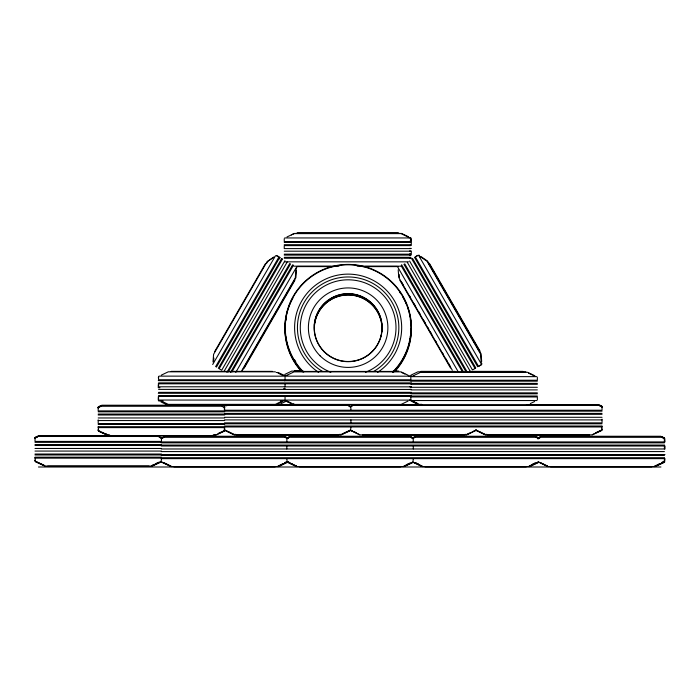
<?xml version="1.0" encoding="UTF-8"?>
<svg xmlns="http://www.w3.org/2000/svg" width="700" height="700" viewBox="0 0 700 700"><rect width="100%" height="100%" fill="white"/><g stroke="black" fill="none" stroke-linecap="round" stroke-linejoin="round"><path stroke-width="1.05" d="M213.001 362.023L213.596 354.314L267.129 261.608L273.499 257.233M213.649 360.894L213.885 358.033M295.916 270.174L295.321 277.882L241.797 370.598M296.485 269.999L295.89 277.707L242.358 370.422M35 438.62L35.026 437.658M98.21 407.146L98.184 410.9L224.674 410.9L224.569 407.645L221.944 406.315M98.184 408.109L98.411 406.735L100.914 405.598M158.27 377.869L158.664 377.064M224.28 406.822L224.429 410.235L602.035 410.235L602.009 406.49M224.648 430.649L224.674 430.168L234.141 434.639L235.961 434.639M602.009 429.984L602.035 429.021M664.414 460.705L664.02 462.227L654.701 466.559M35.026 438.384L35.394 437.579L37.73 436.59M98.21 407.873L98.289 407.409M224.569 406.928L224.674 407.627L224.665 406.796M224.648 430.168L224.28 430.727M286.834 438.41L289.537 436.852M286.834 438.655L289.537 437.098M412.387 438.655L415.091 437.098M537.941 438.655L538.309 437.85L540.645 436.852M537.941 438.891L540.645 437.334M602.009 429.266L601.641 430.071M664.387 460.95L664.02 461.51M664.387 461.186L664.02 461.991L654.701 466.314M214.638 351.636L265.326 263.839M266.639 263.261L267.689 261.433L274.067 257.058M212.686 364.543L275.529 255.701M215.6 366.678L278.836 257.154L276.421 255.763M278.565 258.422L279.405 256.979L276.535 255.447M216.405 367.141L279.641 257.618M279.37 258.886L280.21 257.451M218.339 368.261L281.575 258.738M281.304 260.006L282.135 258.562M282.38 259.201L219.144 368.725L221.716 370.213L284.953 260.689M223.974 371.507L287.201 261.984M226.94 372.321L289.774 263.471M228.252 371.892L290.579 263.935M230.562 372.348L292.512 265.055M292.241 266.324L293.081 264.88M231.866 371.963L293.317 265.519M235.777 372.356L296.231 267.654M295.558 269.631L296.8 267.479M244.16 368.183L294.849 280.385M35.105 437.675L37.73 436.345M35.105 438.156L37.73 436.826M98.289 407.164L100.914 405.834M98.289 407.645L100.914 406.079M161.359 438.183L163.984 436.852M602.035 426.956L224.429 426.956L224.28 430.491M224.569 430.631L221.944 431.961M287.639 461.65L278.04 466.559M350.096 406.989L352.721 405.659M476.376 430.211L466.778 434.875L359.695 434.875L350.096 430.211M538.02 438.428L540.645 437.098M601.93 429.966L594.974 433.335M664.309 461.414L661.684 462.744M98.411 407.453L100.914 406.315M287.035 437.754L289.537 436.616M287.516 461.606L285.014 462.744M287.516 461.843L278.04 466.314M288.102 462.088L278.626 466.559L170.957 466.559L161.648 462.227L161.254 461.423M350.7 430.159L341.215 434.639L339.395 434.639M412.589 437.754L415.091 436.616M412.589 438.471L415.091 437.334M476.254 430.159L473.751 431.296M538.151 437.754L540.645 436.616M538.624 462.088L529.148 466.559M417.69 255.404L415.275 256.795L478.511 366.319L480.918 364.928M415.844 256.62L418.259 255.229M472.964 369.679L475.536 368.191M479.071 366.144L481.486 364.752M291.296 234.92L293.947 233.616L401.004 233.616L407.977 236.95M161.831 437.517L161.263 437.483M151.786 465.561L154.438 464.266M151.786 465.806L154.438 464.502M151.786 466.043L161.105 461.72L161.49 458.133L35 458.133M216.729 434.429L213.141 435.295M161.691 461.72L152.373 466.043L44.704 466.043L35.394 461.72L35 457.406M350.376 406.402L352.721 405.414M342.099 433.965L343.866 433.099M278.04 466.077L279.808 465.211M412.755 437.85L415.091 436.852M467.653 433.965L469.42 433.099M403.594 466.314L412.002 462.385M403.594 466.559L412.912 462.227L413.297 458.64M592.331 434.639L594.09 433.773M529.148 466.077L530.915 465.211M529.148 466.314L537.556 462.385M654.701 466.077L656.469 465.211M286.974 236.95L294.516 233.441L401.564 233.441L408.546 236.775M161.306 375.148L168.289 371.814L275.336 371.814M284.734 374.439L291.707 371.096L302.724 371.096M287.044 375.209L294.017 371.866L401.074 371.866L408.047 375.209M282.31 401.03L275.336 404.364L168.289 404.364L161.306 401.03M277.681 403.996L282.004 401.957M280.901 403.751L285.224 401.713M218.479 433.352L221.077 432.127M217.612 434L221.077 432.373M156.161 463.452L158.76 462.227M155.304 464.1L158.76 462.472M410.97 375.139L417.944 371.805L525.866 371.831M413.621 375.646L420.595 372.312L527.651 372.312L534.625 375.646M408.047 401.091L401.074 404.425L294.017 404.425M344.733 432.688L350.341 430.159M280.691 464.774L283.281 463.558M530.303 403.567L534.625 401.537M472.885 431.707L466.778 434.639L464.949 434.639M406.245 464.774L409.701 463.146M595.84 432.688L601.457 430.159M532.665 464.126L535.255 462.91M531.799 464.774L535.255 463.146M657.352 464.774L659.951 463.558M37.73 436.109L35.105 437.439L35 441.411L161.49 441.411L161.385 437.439M163.984 437.098L161.28 438.655L163.984 437.334M221.944 431.725L224.096 430.824M159.477 462.175L160.912 461.571M289.537 437.334L286.912 438.664L286.808 441.919M285.014 462.499L287.166 461.606M473.751 431.06L475.904 430.159M413.306 462.324L404.18 466.559L296.511 466.559L287.201 462.227L286.808 458.64M538.86 462.324L529.734 466.559L422.074 466.559L412.589 462.088M661.684 462.499L663.827 461.606M297.351 233.004L398.729 233.004M296.791 233.17L398.16 233.17M409.08 237.773L410.882 237.773M284.637 237.947L410.314 237.947M409.465 241.36L411.276 241.36L411.276 238.578M409.465 242.287L411.276 242.287L411.276 244.519M284.244 242.463L410.707 242.463M284.244 244.694L410.707 244.694M409.465 245.446L411.276 245.446M410.707 245.621L284.244 245.621L284.244 248.596L410.707 248.596M409.465 248.421L411.276 248.421M409.465 251.02L411.276 251.02L411.276 253.995L409.465 253.995M284.244 251.195L410.707 251.195M284.244 254.17L410.707 254.17M409.465 254.922L411.276 254.922M284.244 255.098L410.707 255.098M284.244 257.329L410.707 257.329M409.465 258.081L411.276 258.081M284.244 258.256L410.707 258.256M284.637 261.844L408.52 261.844M293.947 266.175L338.984 266.175M357.105 266.175L401.004 266.175M297.351 266.438L330.855 266.438M365.225 266.438L397.276 266.438M296.791 266.613L333.331 266.613M362.635 266.613L398.16 266.613M294.551 370.659L302.767 370.659M393.925 370.659L395.929 370.659M393.172 371.096L398.764 371.096M171.124 371.368L272.501 371.368M296.852 371.429L398.23 371.429M420.787 371.359L455.157 371.394M469.508 371.359L523.023 371.394M276.132 372.496L278.25 372.496L283.491 375.016M282.398 375.428L287.709 375.428M158.97 376.136L410.384 376.197M408.634 376.127L413.945 376.127M533.383 376.162L535.176 376.162M411.285 376.644L536.961 376.644M410.777 379.785L158.576 379.733L158.576 376.941M158.27 380.651L285.049 380.66M409.841 380.651L411.495 380.651M284.314 380.713L410.777 380.713M410.891 381.159L537.355 381.159M158.576 382.882L411.495 382.882M410.891 383.39L537.355 383.39M158.27 383.81L411.495 383.81M410.891 384.317L537.355 384.317M409.841 386.776L411.495 386.776M284.314 386.846L410.777 386.846M410.891 387.293L537.355 387.293M159.941 387.713L158.27 387.713L158.27 384.738M283.614 388.675L285.259 388.675M158.576 389.392L285.049 389.392M409.841 389.384L411.495 389.384M284.314 389.445L410.777 389.445M410.891 389.891L537.355 389.891M158.576 392.359L411.495 392.35M410.891 392.866L537.355 392.866M158.27 393.286L411.495 393.286M410.891 393.794L537.355 393.794M158.576 395.517L285.049 395.517M409.841 395.509L411.495 395.509M284.314 395.579L410.777 395.579M410.891 396.025L537.355 396.025M158.27 396.445L411.495 396.445M410.891 396.953L537.355 396.953L537.355 399.744M158.97 400.041L410.384 400.102M409.456 400.033L411.11 400.033M411.285 400.54L536.961 400.54M158.664 400.969L163.03 400.969M280.56 400.969L284.349 400.969M293.825 403.655L291.707 403.655L284.734 400.321M421.934 404.355L417.944 404.355L410.97 401.021M279.422 404.591L292.836 404.591M400.855 404.591L418.39 404.591M528.474 404.591L598.579 404.591M171.124 404.81L272.501 404.81M275.301 404.836L598.579 404.836M227.894 405.072L347.471 405.072M353.447 405.072L421.488 405.072M526.409 405.072L598.579 405.072M101.64 405.256L167.615 405.256M347.471 405.317L167.974 405.291L161 401.957M353.447 405.317L598.579 405.317M101.64 405.493L170.713 405.493M101.64 405.738L226.94 405.738M101.64 405.974L221.218 405.974M224.429 411.162L602.035 411.162M98.184 411.828L224.674 411.828M224.429 413.394L602.035 413.394M98.184 414.059L224.674 414.059M224.429 414.321L602.035 414.321M98.184 414.986L224.674 414.986M224.429 417.296L602.035 417.296M98.184 417.961L224.674 417.961M224.429 419.895L602.035 419.895M98.184 420.56L224.674 420.56M224.429 422.87L602.035 422.87L602.035 419.178M224.674 423.535L98.184 423.535L98.184 419.842M224.429 423.797L602.035 423.797M98.184 424.463L224.674 424.463M224.429 426.029L602.035 426.029M98.184 426.694L224.674 426.694M98.184 427.621L224.674 427.621L224.674 430.404L224.28 431.209L214.97 435.54L107.888 435.54L98.569 431.209L98.184 426.895M234.141 434.394L235.961 434.394M339.395 434.394L341.215 434.394M464.949 434.394L466.778 434.394M485.249 434.394L487.077 434.394M487.077 434.639L485.249 434.639L479.141 431.707M109.707 435.059L107.888 435.059L105.236 433.755M213.141 435.059L214.97 435.059M236.985 435.076L338.38 435.076M362.539 435.076L463.934 435.076M488.093 435.076L589.488 435.076M109.707 435.295L107.888 435.295L101.78 432.373M236.985 435.321L338.38 435.321M362.539 435.321L463.934 435.321M488.093 435.321L589.488 435.321M38.456 435.759L109.594 435.759M38.456 436.004L109.594 436.004M110.731 435.977L212.126 435.977M38.456 436.24L158.034 436.24M164.71 436.275L284.287 436.275M290.264 436.275L409.841 436.275M415.817 436.275L535.395 436.275M541.371 436.275L660.949 436.275M38.456 436.485L158.034 436.485M164.71 436.511L284.287 436.511M290.264 436.511L409.841 436.511M415.817 436.511L535.395 436.511M541.371 436.511L660.949 436.511M164.71 436.756L284.287 436.756M290.264 436.756L409.841 436.756M415.817 436.756L535.395 436.756M541.371 436.756L660.949 436.756M164.71 436.993L284.287 436.993M290.264 436.993L409.841 436.993M415.817 436.993L535.395 436.993M541.371 436.993L660.949 436.993M161.254 441.919L665 441.919L664.773 438.471L661.684 437.098M35 442.339L161.49 442.339M161.254 442.846L664.414 442.846M35 444.57L161.49 444.57M161.254 445.078L664.414 445.078M35 445.498L161.49 445.498M161.254 446.005L664.414 446.005M35 448.464L161.49 448.464M161.254 448.98L665 448.98L665 446.005M35 451.071L161.49 451.071M161.254 451.579L664.414 451.579M35 454.037L161.49 454.037M161.254 454.554L665 454.554M35 454.974L161.49 454.974M161.254 455.481L664.414 455.481M35 457.196L161.49 457.196M161.254 457.713L664.414 457.713M161.254 458.64L664.414 458.64M47.547 466.252L148.942 466.252M47.547 466.489L149.537 466.489M173.801 466.76L275.196 466.76M299.355 466.76L400.75 466.76M424.909 466.76L526.304 466.76M550.462 466.76L651.858 466.76M38.456 466.996L660.949 466.996M599.305 404.933L601.808 406.07L602.035 407.453M599.305 405.178L601.93 406.507M599.305 405.414L601.641 406.402L602.009 407.207M599.305 405.659L601.93 406.989M661.684 436.616L664.178 437.754L664.414 439.136M661.684 436.852L664.309 438.183L664.414 441.919M661.684 437.334L664.309 438.664M536.121 436.616L538.624 437.754M536.121 436.852L538.624 437.99M536.121 437.098L538.825 438.655M536.121 437.334L538.624 438.471M476.123 430.159L478.275 431.06M478.275 431.296L475.773 430.159M539.087 462.324L541.24 463.225M348.197 405.414L350.822 406.744M348.197 405.659L350.822 406.989L350.928 410.235M410.567 436.616L413.07 437.754M410.567 436.852L412.912 437.85L413.271 438.655M410.567 437.098L413.192 438.428M410.567 437.334L413.192 438.664L413.297 441.919M350.569 430.159L352.721 431.06M352.721 431.296L350.219 430.159M413.534 462.324L415.686 463.225M285.014 436.616L287.516 437.754M285.014 436.852L287.35 437.85M285.014 437.098L287.717 438.655M285.014 437.334L287.516 438.471M225.015 430.159L230.624 432.688M287.385 461.606L289.537 462.499M289.537 462.744L287.035 461.606M159.355 436.826L161.691 437.815M158.76 436.826L161.464 438.384M98.761 430.824L100.914 431.725M100.914 431.961L98.289 430.631M162.426 462.324L164.57 463.225M36.295 461.633L44.704 465.561M35.578 461.571L38.316 462.709M528.509 373.135L532.84 375.174M401.415 372.4L404.88 374.027M479.141 431.463L481.74 432.688M413.621 401.537L417.953 403.567M412.703 401.459L417.926 403.953M541.511 463.146L544.976 464.774M540.645 462.98L547.628 466.314M277.988 373.109L282.31 375.148M353.588 431.463L356.178 432.688M353.588 431.707L357.044 433.335M287.044 401.091L291.366 403.13M285.941 401.056L290.264 403.086M415.957 462.91L418.556 464.126M415.957 463.146L419.422 464.774M415.091 462.98L422.66 466.559M290.404 463.146L293.869 464.774M293.589 464.852L286.912 461.65M289.537 462.98L296.511 466.314M101.78 432.127L104.37 433.352M164.85 463.146L168.315 464.774M163.984 462.98L171.553 466.559M37.73 462.472L42.648 464.748M663.827 437.99L664.387 438.891M482.597 433.099L484.365 433.965M545.86 465.211L547.628 466.077M357.928 433.773L359.695 434.639M420.306 465.211L422.074 466.077M419.422 465.019L422.074 466.314M231.49 433.099L233.257 433.965M294.752 465.211L296.511 466.077M294.455 465.255L297.106 466.559M160.912 437.483L161.464 438.139M105.236 433.519L107.888 434.814M169.199 465.211L170.957 466.077M161.831 462.088L161.359 461.65M42.061 464.502L44.704 465.806M421.172 256.699L427.551 261.074L481.075 353.78L481.679 361.489M420.613 256.874L426.983 261.24L480.515 353.955L481.11 361.664M35.394 461.239L35 460.198M475.65 430.211L485.249 434.875L592.331 434.875L601.641 430.553L602.035 426.239M224.534 430.211L234.141 434.875L341.215 434.875L350.534 430.553L350.928 426.956M429.354 263.305L480.043 351.102M428.785 263.48L479.474 351.277M419.151 255.168L420.394 257.32M481.093 362.451L481.985 364.009M418.582 255.343L481.425 364.184M414.47 257.259L477.706 366.783M412.536 258.379L475.773 367.902M411.74 258.842L474.968 368.366M409.579 261.047L472.395 369.854M407.304 262.308L470.137 371.149M404.723 263.795L467.171 371.954M403.926 264.259L466.366 372.426M401.599 264.696L463.549 371.989M401.188 265.834L462.744 372.453M397.88 267.295L458.334 371.998M401.599 282.118L403.043 284.611M409.5 295.811L410.533 297.596M414.12 303.8L415.634 306.425M418.661 311.666L420.297 314.501M423.57 320.162L425.259 323.102M427.735 327.381L428.741 329.131M430.264 331.765L431.777 334.39M435.374 340.62L436.406 342.396M442.488 352.94L443.52 354.725M445.996 359.012L446.976 360.71M448.429 363.239L449.873 365.733M452.314 370.23L398.79 277.524L398.195 269.815M399.831 280.201L450.511 367.999M537.941 461.668L547.628 466.559L655.296 466.559L664.606 462.227L665 458.64M98.21 429.922L98.289 430.386M98.184 429.686L98.21 430.649M35 460.434L35.026 461.16M399.158 274.409L399.359 277.349M664.414 445.287L664.414 448.98M664.414 458.159L664.414 461.423M537.355 377.449L537.355 380.231L410.891 380.231L410.777 377.002M413.297 446.005L413.297 448.98M410.777 396.506L410.891 399.744M410.707 238.744L410.707 241.535L284.244 241.535L284.244 238.744M350.928 419.895L350.928 422.87M286.808 446.005L286.808 448.98M285.049 376.941L285.049 379.733M285.049 383.819L285.049 386.785L158.576 386.785L158.576 383.819M285.049 396.445L285.049 399.236M158.576 396.445L158.576 399.236M158.27 397.373L158.27 400.164M302.706 371.665A63.245 63.245 0 0 1 303.896 282.467A63.245 63.245 0 0 1 393.094 283.176A63.245 63.245 0 0 1 392.866 372.382M330.803 372.269A47.854 47.854 0 0 1 309.951 298.821A47.854 47.854 0 0 1 386.312 298.804A47.854 47.854 0 0 1 365.488 372.269M318.64 372.348A53.541 53.541 0 0 1 307.816 292.442A53.541 53.541 0 0 1 388.447 292.425A53.541 53.541 0 0 1 377.65 372.33M303.704 372.12A62.851 62.851 0 0 1 331.861 266.954A62.851 62.851 0 0 1 408.852 343.919A62.851 62.851 0 0 1 392.586 372.102M410.69 333.804A62.851 62.851 0 0 1 410.314 336.884M409.973 338.922A62.851 62.851 0 0 1 409.351 341.941M322.796 371.578A50.697 50.697 0 0 1 309.295 295.085A50.697 50.697 0 0 1 386.969 295.067A50.697 50.697 0 0 1 373.494 371.569M295.75 361.681A62.466 62.466 0 0 1 294.595 359.835M409.229 312.463A63.245 63.245 0 0 1 394.993 371.315M301.297 371.332A63.245 63.245 0 0 1 287.91 309.523M288.575 307.554A63.245 63.245 0 0 1 292.854 298.113M399.551 291.996A63.245 63.245 0 0 1 400.733 293.703M402.902 297.203A63.245 63.245 0 0 1 406.569 304.623M407.33 306.556A63.245 63.245 0 0 1 408.949 311.474M398.029 366.415A62.466 62.466 0 0 1 396.681 368.148M410.996 328.825A62.851 62.851 0 0 1 410.918 331.896M410.786 333.953A62.851 62.851 0 0 1 394.012 371.805M302.277 371.822A62.851 62.851 0 0 1 287.429 345.118M287.175 344.129A62.851 62.851 0 0 1 286.493 341.127M286.125 339.098A62.851 62.851 0 0 1 285.696 336.026M285.495 333.97A62.851 62.851 0 0 1 285.294 329.866M285.819 320.644A62.851 62.851 0 0 1 286.125 318.596M410.305 319.602A62.851 62.851 0 0 1 410.576 321.65M381.955 329.805A33.836 33.836 0 0 1 381.841 331.774M381.456 334.714A33.836 33.836 0 0 1 381.062 336.639M314.431 325.902A33.836 33.836 0 0 1 349.116 295.015A33.836 33.836 0 0 1 381.955 327.854M314.344 324.896A34.02 34.02 0 0 1 314.816 321.956M315.271 320.04A34.02 34.02 0 0 1 381.001 320.031M381.797 323.899A34.02 34.02 0 0 1 382.104 326.865M320.04 355.775A39.742 39.742 0 0 0 386.531 337.942A39.742 39.742 0 0 0 337.846 289.275A39.742 39.742 0 0 0 320.04 355.775M326.384 353.579A33.836 33.836 0 0 0 381.456 333.541A33.836 33.836 0 0 0 336.569 295.873A33.836 33.836 0 0 0 326.384 353.579M324.082 351.724A34.02 34.02 0 0 0 381.001 336.464A34.02 34.02 0 0 0 339.325 294.805A34.02 34.02 0 0 0 324.082 351.724"/></g></svg>
